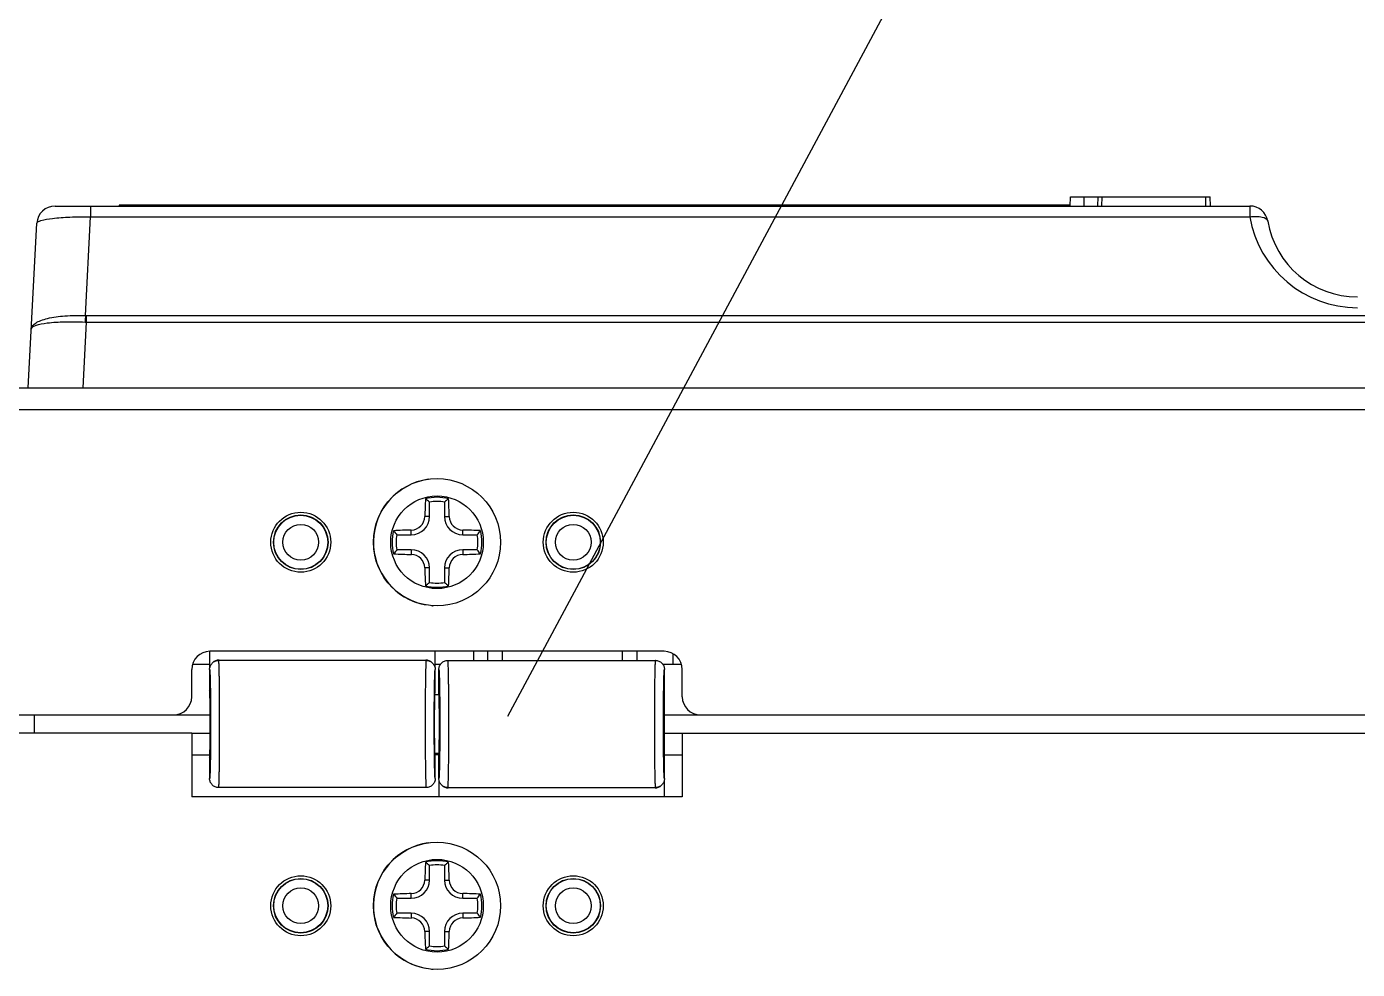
# Model space of a CAD drawing. Extents: x -425 to 6552, y -3049 to 3105.
# Drawn here: x 404.07 to 444.15, y -1771.44 to -1743.05 of the extents above; entities that cross this region are included whole.
import ezdxf

# ---------------------------------------------------------------- set-up
doc = ezdxf.new("R2010")
doc.units = 0
doc.layers.get('0').update_dxf_attribs({"linetype": 'CONTINUOUS'})
doc.layers.add('DIM', color=1, linetype='CONTINUOUS')

msp = doc.modelspace()

# ---------------------------------------------------------------- linework, layer by layer
at = {"color": 7, "linetype": 'CONTINUOUS'}
for p, q in [((435.503, -1748.455), (435.508, -1748.182)), ((435.508, -1748.182), (439.72, -1748.182)), ((435.918, -1748.455), (435.923, -1748.182)), ((436.333, -1748.455), (436.338, -1748.182)), ((436.457, -1748.455), (436.462, -1748.182)), ((439.586, -1748.455), (439.581, -1748.182)), ((439.725, -1748.455), (439.72, -1748.182)), ((404.924, -1748.455), (440.913, -1748.455)), ((405.996, -1748.455), (405.996, -1748.78)), ((406.854, -1748.428), (406.854, -1748.455)), ((435.503, -1748.428), (406.854, -1748.428)), ((435.307, -1748.428), (435.307, -1748.455)), ((440.913, -1748.455), (440.913, -1748.78)), ((404.118, -1753.927), (404.377, -1748.974)), ((405.84, -1751.755), (405.996, -1748.78)), ((405.996, -1748.78), (440.913, -1748.78)), ((405.861, -1751.949), (405.757, -1753.927)), ((405.861, -1751.755), (405.861, -1751.949)), ((405.861, -1751.755), (495.404, -1751.755)), ((405.861, -1751.949), (495.401, -1751.949)), ((386.991, -1753.927), (530.678, -1753.927)), ((386.335, -1754.584), (531.335, -1754.584)), ((416.203, -1757.804), (416.203, -1757.368)), ((416.656, -1757.368), (416.656, -1757.804)), ((416.203, -1757.804), (416.061, -1757.804)), ((416.656, -1757.804), (416.797, -1757.804)), ((415.219, -1758.351), (415.655, -1758.351)), ((415.655, -1758.351), (415.655, -1758.21)), ((417.203, -1758.351), (417.203, -1758.21)), ((417.203, -1758.351), (417.639, -1758.351)), ((415.655, -1758.805), (415.219, -1758.805)), ((415.655, -1758.805), (415.655, -1758.946)), ((417.203, -1758.805), (417.203, -1758.946)), ((417.639, -1758.805), (417.203, -1758.805)), ((416.203, -1759.352), (416.061, -1759.352)), ((416.203, -1759.788), (416.203, -1759.352)), ((416.656, -1759.352), (416.656, -1759.788)), ((416.656, -1759.352), (416.797, -1759.352)), ((409.59, -1762.337), (409.59, -1761.861)), ((423.269, -1761.861), (409.59, -1761.861)), ((416.365, -1761.861), (416.365, -1762.337)), ((417.525, -1761.861), (417.525, -1762.134)), ((417.962, -1762.134), (417.962, -1761.861)), ((418.399, -1762.134), (418.399, -1761.861)), ((422.019, -1762.134), (422.019, -1761.861)), ((422.454, -1762.134), (422.454, -1761.861)), ((423.542, -1762.244), (423.542, -1761.935)), ((409.069, -1762.244), (409.59, -1762.244)), ((409.66, -1762.215), (409.67, -1762.205)), ((409.863, -1762.125), (409.854, -1762.134)), ((416.101, -1762.134), (409.854, -1762.134)), ((409.863, -1762.125), (416.091, -1762.125)), ((416.101, -1762.134), (416.091, -1762.125)), ((416.285, -1762.205), (416.294, -1762.215)), ((416.365, -1762.244), (416.539, -1762.244)), ((416.757, -1762.134), (423.005, -1762.134)), ((423.223, -1762.244), (423.79, -1762.244)), ((409.042, -1763.229), (409.042, -1762.408)), ((409.58, -1762.408), (409.58, -1763.051)), ((416.374, -1763.051), (416.374, -1762.408)), ((416.484, -1763.174), (416.484, -1762.408)), ((423.278, -1765.691), (423.278, -1762.408)), ((423.816, -1763.229), (423.816, -1762.408)), ((409.603, -1763.05), (409.603, -1763.069)), ((416.352, -1763.057), (416.352, -1763.051)), ((416.491, -1763.174), (416.366, -1763.174)), ((387.648, -1763.776), (409.597, -1763.776)), ((404.294, -1763.776), (404.294, -1764.323)), ((423.278, -1763.776), (493.307, -1763.776)), ((409.042, -1764.323), (387.292, -1764.323)), ((409.042, -1764.323), (409.042, -1766.238)), ((409.042, -1764.323), (409.597, -1764.323)), ((423.278, -1764.323), (423.816, -1764.323)), ((423.816, -1764.323), (423.816, -1766.238)), ((423.816, -1764.323), (493.854, -1764.323)), ((409.042, -1764.98), (409.58, -1764.98)), ((409.58, -1765.048), (409.58, -1765.691)), ((409.603, -1765.03), (409.603, -1765.049)), ((416.352, -1765.049), (416.352, -1765.043)), ((416.366, -1764.925), (416.491, -1764.925)), ((416.484, -1764.98), (416.374, -1764.98)), ((416.374, -1765.691), (416.374, -1765.048)), ((416.484, -1765.691), (416.484, -1764.925)), ((423.278, -1764.98), (423.816, -1764.98)), ((416.101, -1765.965), (409.854, -1765.965)), ((416.493, -1766.238), (416.493, -1765.763)), ((416.574, -1765.894), (416.564, -1765.884)), ((416.758, -1765.965), (416.767, -1765.974)), ((416.758, -1765.965), (423.005, -1765.965)), ((422.995, -1765.974), (416.767, -1765.974)), ((422.995, -1765.974), (423.005, -1765.965)), ((423.198, -1765.884), (423.189, -1765.894)), ((423.269, -1765.762), (423.269, -1766.238)), ((423.816, -1766.238), (409.042, -1766.238)), ((416.203, -1768.747), (416.203, -1768.311)), ((416.656, -1768.311), (416.656, -1768.747)), ((416.203, -1768.747), (416.061, -1768.747)), ((416.656, -1768.747), (416.797, -1768.747)), ((415.655, -1769.295), (415.655, -1769.153)), ((417.203, -1769.295), (417.203, -1769.153)), ((415.219, -1769.295), (415.655, -1769.295)), ((417.203, -1769.295), (417.639, -1769.295)), ((415.655, -1769.748), (415.219, -1769.748)), ((415.655, -1769.748), (415.655, -1769.889)), ((417.203, -1769.748), (417.203, -1769.889)), ((417.639, -1769.748), (417.203, -1769.748)), ((416.203, -1770.295), (416.061, -1770.295)), ((416.203, -1770.731), (416.203, -1770.295)), ((416.656, -1770.295), (416.656, -1770.731)), ((416.656, -1770.295), (416.797, -1770.295))]:
    msp.add_line(p, q, dxfattribs=at)
msp.add_lwpolyline([(405.84, -1751.755), (405.843, -1751.755), (405.845, -1751.755), (405.847, -1751.755), (405.849, -1751.755), (405.852, -1751.755), (405.854, -1751.755), (405.856, -1751.755), (405.858, -1751.755), (405.861, -1751.755)], dxfattribs=at)
for centre, radius in [((416.429, -1758.578), 1.915), ((416.429, -1758.578), 1.395), ((412.325, -1758.578), 0.903), ((412.325, -1758.578), 0.821), ((412.325, -1758.578), 0.813), ((420.533, -1758.578), 0.903), ((420.533, -1758.578), 0.821), ((420.533, -1758.578), 0.813), ((412.325, -1758.578), 0.539), ((420.533, -1758.578), 0.539), ((416.429, -1769.521), 1.915), ((416.429, -1769.521), 1.395), ((412.325, -1769.521), 0.903), ((412.325, -1769.521), 0.821), ((412.325, -1769.521), 0.813), ((420.533, -1769.521), 0.903), ((420.533, -1769.521), 0.821), ((420.533, -1769.521), 0.813), ((412.325, -1769.521), 0.539), ((420.533, -1769.521), 0.539)]:
    msp.add_circle(centre, radius, dxfattribs=at)
for centre, radius, start, end in [((404.924, -1749.002), 0.547, 90, 177), ((440.913, -1749.002), 0.547, 9.5941, 90), ((444.15, -1748.233), 3.283, 189.5954, 269.9987), ((444.15, -1748.455), 2.736, 189.5941, 270), ((429.372, -1753.085), 23.569, 176.7646, 177.2354), ((405.878, -1750.974), 0.975, 267.2145, 269.0039), ((416.429, -1758.578), 1.915, 98.007, 259.4854), ((443.228, -1758.54), 27.177, 177.3222, 178.4476), ((416.429, -1758.578), 1.353, 75.0781, 104.9219), ((413.59, -1760.516), 4.091, 50.3174, 52.4986), ((416.429, -1758.578), 1.231, 79.3916, 100.6084), ((419.268, -1760.516), 4.091, 127.5014, 129.6826), ((389.934, -1758.529), 26.873, 1.5461, 2.6841), ((415.655, -1757.804), 0.547, 270, 0), ((415.644, -1757.793), 0.417, 271.5443, 358.4557), ((417.203, -1757.804), 0.547, 180, 270), ((417.214, -1757.793), 0.417, 181.5432, 268.4568), ((416.429, -1758.578), 1.353, 165.0781, 194.9219), ((416.38, -1785.073), 26.873, 91.5461, 92.6841), ((418.367, -1755.739), 4.091, 217.5014, 219.6826), ((416.429, -1758.578), 1.231, 169.3916, 190.6084), ((416.467, -1785.376), 27.177, 87.3222, 88.4476), ((414.491, -1755.739), 4.091, 320.3174, 322.4986), ((416.429, -1758.578), 1.231, 349.3916, 10.6084), ((416.429, -1758.578), 1.353, 345.0781, 14.9219), ((418.367, -1761.417), 4.091, 140.3174, 142.4986), ((416.392, -1731.779), 27.177, 267.3222, 268.4476), ((415.655, -1759.352), 0.547, 0, 90), ((415.644, -1759.363), 0.417, 1.5442, 88.4558), ((417.203, -1759.352), 0.547, 90, 180), ((417.214, -1759.363), 0.417, 91.5432, 178.4568), ((416.478, -1732.083), 26.873, 271.5461, 272.6841), ((414.491, -1761.417), 4.091, 37.5014, 39.6826), ((442.924, -1758.627), 26.873, 181.5461, 182.6841), ((389.631, -1758.615), 27.177, 357.3222, 358.4476), ((413.59, -1756.64), 4.091, 307.5014, 309.6826), ((416.429, -1758.578), 1.353, 255.0781, 284.9219), ((416.429, -1758.578), 1.231, 259.3916, 280.6084), ((419.268, -1756.64), 4.091, 230.3174, 232.4986), ((416.429, -1758.578), 1.915, 265.0716, 266.5929), ((409.59, -1762.408), 0.547, 90, 180), ((423.269, -1762.408), 0.547, 0, 90), ((408.495, -1763.229), 0.547, 270, 0), ((424.363, -1763.229), 0.547, 180, 270), ((410.553, -1764.05), 0.958, 178.3539, 182.2475), ((416.429, -1769.521), 1.915, 98.007, 259.4854), ((443.228, -1769.484), 27.177, 177.3222, 178.4476), ((416.429, -1769.521), 1.353, 75.0781, 104.9219), ((413.59, -1771.459), 4.091, 50.3174, 52.4986), ((416.429, -1769.521), 1.231, 79.3916, 100.6084), ((419.268, -1771.459), 4.091, 127.5014, 129.6826), ((389.934, -1769.473), 26.873, 1.5461, 2.6841), ((415.655, -1768.747), 0.547, 270, 0), ((415.644, -1768.736), 0.417, 271.5443, 358.4557), ((417.203, -1768.747), 0.547, 180, 270), ((417.214, -1768.736), 0.417, 181.5432, 268.4568), ((416.429, -1769.521), 1.353, 165.0781, 194.9219), ((416.38, -1796.017), 26.873, 91.5461, 92.6841), ((418.367, -1766.683), 4.091, 217.5014, 219.6826), ((416.467, -1796.32), 27.177, 87.3222, 88.4476), ((414.491, -1766.683), 4.091, 320.3174, 322.4986), ((416.429, -1769.521), 1.353, 345.0781, 14.9219), ((416.429, -1769.521), 1.231, 169.3916, 190.6084), ((416.429, -1769.521), 1.231, 349.3916, 10.6084), ((418.367, -1772.36), 4.091, 140.3174, 142.4986), ((416.392, -1742.723), 27.177, 267.3222, 268.4476), ((415.655, -1770.295), 0.547, 0, 90), ((415.644, -1770.306), 0.417, 1.5442, 88.4558), ((417.203, -1770.295), 0.547, 90, 180), ((417.214, -1770.306), 0.417, 91.5432, 178.4568), ((416.478, -1743.026), 26.873, 271.5461, 272.6841), ((414.491, -1772.36), 4.091, 37.5014, 39.6826), ((442.924, -1769.57), 26.873, 181.5461, 182.6841), ((389.631, -1769.559), 27.177, 357.3222, 358.4476), ((413.59, -1767.583), 4.091, 307.5014, 309.6826), ((416.429, -1769.521), 1.231, 259.3916, 280.6084), ((419.268, -1767.583), 4.091, 230.3174, 232.4986), ((416.429, -1769.521), 1.353, 255.0781, 284.9219), ((416.429, -1769.521), 1.915, 265.0716, 266.5929)]:
    msp.add_arc(centre, radius, start, end, dxfattribs=at)
for centre, major_axis, ratio, start_param, end_param in [((409.863, -1762.399), (-0.194, -0.194), 0.999695, 3.926839, 4.712389), ((416.091, -1762.399), (-0.194, 0.194), 0.999695, 4.712389, 5.497939), ((409.58, -1764.05), (0, 0.999), 0.017455, 3.141593, 6.283185), ((416.484, -1764.05), (0, 0.958), 0.017455, -2.724537, -0.417055), ((416.767, -1765.701), (0.194, -0.194), 0.999695, 4.712389, 5.497939), ((422.995, -1765.701), (0.194, 0.194), 0.999695, 3.926839, 4.712389)]:
    msp.add_ellipse(centre, major_axis=major_axis, ratio=ratio, start_param=start_param, end_param=end_param, dxfattribs=at)
for points, knots in [([(404.377, -1748.974), (404.378, -1748.956), (404.422, -1748.918), (404.576, -1748.867), (404.903, -1748.814), (405.401, -1748.781), (405.787, -1748.777), (405.996, -1748.78)], [0, 0, 0, 0, 0.031421, 0.090586, 0.302099, 0.620096, 1, 1, 1, 1]), ([(440.913, -1748.78), (440.979, -1748.771), (441.105, -1748.763), (441.287, -1748.778), (441.441, -1748.842), (441.452, -1748.911)], [0, 0, 0, 0, 0.342118, 0.637997, 1, 1, 1, 1]), ([(404.211, -1752.151), (404.215, -1752.079), (404.326, -1751.973), (404.503, -1751.894), (404.797, -1751.806), (405.249, -1751.749), (405.634, -1751.745), (405.84, -1751.755)], [0, 0, 0, 0, 0.124611, 0.220953, 0.341779, 0.645327, 1, 1, 1, 1]), ([(404.211, -1752.152), (404.212, -1752.131), (404.253, -1752.082), (404.414, -1752.016), (404.743, -1751.96), (405.242, -1751.932), (405.624, -1751.938), (405.83, -1751.948)], [0, 0, 0, 0, 0.037839, 0.100644, 0.314921, 0.628901, 1, 1, 1, 1]), ([(409.58, -1762.408), (409.58, -1762.373), (409.594, -1762.301), (409.635, -1762.24), (409.66, -1762.215)], [0, 0, 0, 0, 0.500027, 1, 1, 1, 1]), ([(409.66, -1762.215), (409.685, -1762.189), (409.746, -1762.149), (409.818, -1762.134), (409.854, -1762.134)], [0, 0, 0, 0, 0.499962, 1, 1, 1, 1]), ([(409.882, -1764.05), (409.882, -1763.925), (409.882, -1763.681), (409.88, -1763.327), (409.878, -1763.046), (409.876, -1762.839), (409.874, -1762.7), (409.872, -1762.574), (409.87, -1762.463), (409.867, -1762.367), (409.865, -1762.288), (409.863, -1762.231), (409.861, -1762.195), (409.859, -1762.174), (409.858, -1762.158), (409.857, -1762.145), (409.855, -1762.139), (409.855, -1762.135), (409.854, -1762.134)], [0, 0, 0, 0, 0.194705, 0.382115, 0.55507, 0.634043, 0.706815, 0.7725, 0.830598, 0.880745, 0.922576, 0.955732, 0.968951, 0.979876, 0.988468, 0.99469, 0.998516, 1, 1, 1, 1]), ([(416.101, -1762.134), (416.1, -1762.135), (416.099, -1762.139), (416.098, -1762.145), (416.096, -1762.158), (416.095, -1762.174), (416.094, -1762.195), (416.092, -1762.231), (416.09, -1762.288), (416.087, -1762.367), (416.085, -1762.463), (416.082, -1762.574), (416.08, -1762.7), (416.079, -1762.839), (416.076, -1763.046), (416.074, -1763.327), (416.073, -1763.681), (416.072, -1764.05), (416.073, -1764.418), (416.074, -1764.772), (416.076, -1765.053), (416.079, -1765.26), (416.08, -1765.399), (416.082, -1765.525), (416.085, -1765.636), (416.087, -1765.732), (416.09, -1765.812), (416.092, -1765.868), (416.094, -1765.904), (416.095, -1765.925), (416.096, -1765.941), (416.098, -1765.954), (416.099, -1765.96), (416.1, -1765.965), (416.101, -1765.965)], [0, 0, 0, 0, 0.000742, 0.002655, 0.005766, 0.010062, 0.015524, 0.022134, 0.038712, 0.059628, 0.084701, 0.11375, 0.146592, 0.182978, 0.222465, 0.308943, 0.402648, 0.5, 0.597352, 0.691057, 0.777535, 0.817022, 0.853408, 0.88625, 0.915299, 0.940372, 0.961288, 0.977866, 0.984476, 0.989938, 0.994234, 0.997345, 0.999258, 1, 1, 1, 1]), ([(416.101, -1762.134), (416.136, -1762.134), (416.208, -1762.149), (416.269, -1762.189), (416.294, -1762.215)], [0, 0, 0, 0, 0.500029, 1, 1, 1, 1]), ([(416.294, -1762.215), (416.319, -1762.24), (416.36, -1762.301), (416.374, -1762.373), (416.374, -1762.408)], [0, 0, 0, 0, 0.499965, 1, 1, 1, 1]), ([(416.484, -1762.408), (416.484, -1762.372), (416.498, -1762.301), (416.559, -1762.21), (416.65, -1762.149), (416.722, -1762.134), (416.757, -1762.134)], [0, 0, 0, 0, 0.24999, 0.499999, 0.750009, 1, 1, 1, 1]), ([(416.757, -1765.965), (416.758, -1765.965), (416.759, -1765.96), (416.761, -1765.954), (416.762, -1765.941), (416.763, -1765.925), (416.765, -1765.904), (416.767, -1765.868), (416.769, -1765.812), (416.771, -1765.732), (416.774, -1765.636), (416.776, -1765.525), (416.778, -1765.399), (416.78, -1765.26), (416.782, -1765.053), (416.784, -1764.772), (416.786, -1764.418), (416.786, -1764.05), (416.786, -1763.681), (416.784, -1763.327), (416.782, -1763.046), (416.78, -1762.839), (416.778, -1762.7), (416.776, -1762.574), (416.774, -1762.463), (416.771, -1762.367), (416.769, -1762.288), (416.767, -1762.231), (416.765, -1762.195), (416.763, -1762.174), (416.762, -1762.158), (416.761, -1762.145), (416.759, -1762.139), (416.758, -1762.135), (416.757, -1762.134)], [0, 0, 0, 0, 0.000742, 0.002655, 0.005766, 0.010062, 0.015524, 0.022134, 0.038712, 0.059628, 0.084701, 0.11375, 0.146592, 0.182978, 0.222465, 0.308943, 0.402648, 0.5, 0.597352, 0.691057, 0.777535, 0.817022, 0.853408, 0.88625, 0.915299, 0.940372, 0.961288, 0.977866, 0.984476, 0.989938, 0.994234, 0.997345, 0.999258, 1, 1, 1, 1]), ([(423.005, -1762.134), (423.004, -1762.135), (423.003, -1762.139), (423.002, -1762.145), (423, -1762.158), (422.999, -1762.174), (422.998, -1762.195), (422.996, -1762.231), (422.993, -1762.288), (422.991, -1762.367), (422.989, -1762.463), (422.986, -1762.574), (422.984, -1762.7), (422.982, -1762.839), (422.98, -1763.046), (422.978, -1763.327), (422.976, -1763.681), (422.976, -1763.925), (422.976, -1764.05)], [0, 0, 0, 0, 0.001484, 0.00531, 0.011532, 0.020124, 0.031049, 0.044268, 0.077424, 0.119255, 0.169402, 0.2275, 0.293185, 0.365957, 0.44493, 0.617885, 0.805295, 1, 1, 1, 1]), ([(423.005, -1762.134), (423.04, -1762.134), (423.112, -1762.149), (423.203, -1762.21), (423.264, -1762.301), (423.278, -1762.372), (423.278, -1762.408)], [0, 0, 0, 0, 0.249991, 0.500001, 0.75001, 1, 1, 1, 1]), ([(409.58, -1762.408), (409.581, -1762.408), (409.582, -1762.413), (409.584, -1762.42), (409.585, -1762.434), (409.587, -1762.452), (409.588, -1762.476), (409.59, -1762.518), (409.593, -1762.583), (409.596, -1762.675), (409.598, -1762.786), (409.601, -1762.913), (409.602, -1763.003), (409.603, -1763.05)], [0, 0, 0, 0, 0.004588, 0.017036, 0.037728, 0.066688, 0.103829, 0.14903, 0.26303, 0.407195, 0.579648, 0.778125, 1, 1, 1, 1]), ([(416.352, -1763.051), (416.352, -1763.003), (416.354, -1762.913), (416.356, -1762.786), (416.359, -1762.675), (416.361, -1762.583), (416.364, -1762.518), (416.366, -1762.476), (416.368, -1762.452), (416.369, -1762.434), (416.371, -1762.42), (416.372, -1762.413), (416.373, -1762.408), (416.374, -1762.408)], [0, 0, 0, 0, 0.221879, 0.420353, 0.5928, 0.73696, 0.850964, 0.896164, 0.933307, 0.96227, 0.982968, 0.99542, 1, 1, 1, 1]), ([(416.484, -1762.408), (416.485, -1762.408), (416.486, -1762.414), (416.488, -1762.422), (416.49, -1762.439), (416.491, -1762.461), (416.493, -1762.49), (416.495, -1762.54), (416.498, -1762.619), (416.501, -1762.729), (416.504, -1762.861), (416.506, -1763.011), (416.508, -1763.118), (416.508, -1763.173)], [0, 0, 0, 0, 0.004532, 0.017161, 0.038176, 0.067549, 0.105166, 0.150894, 0.265959, 0.410912, 0.583458, 0.780878, 1, 1, 1, 1]), ([(423.25, -1764.05), (423.25, -1763.943), (423.25, -1763.733), (423.252, -1763.428), (423.254, -1763.148), (423.257, -1762.934), (423.26, -1762.783), (423.262, -1762.687), (423.265, -1762.605), (423.267, -1762.536), (423.27, -1762.483), (423.272, -1762.447), (423.274, -1762.427), (423.275, -1762.416), (423.276, -1762.412), (423.278, -1762.408), (423.278, -1762.408)], [0, 0, 0, 0, 0.195325, 0.383104, 0.55612, 0.707685, 0.773563, 0.831964, 0.88233, 0.924173, 0.957097, 0.980791, 0.989104, 0.995043, 0.998625, 1, 1, 1, 1]), ([(409.603, -1763.069), (409.604, -1763.143), (409.608, -1763.47), (409.609, -1763.797), (409.609, -1764.05)], [0, 0, 0, 0, 0.226769, 1, 1, 1, 1]), ([(416.346, -1764.05), (416.346, -1763.961), (416.346, -1763.63), (416.348, -1763.3), (416.352, -1763.057)], [0, 0, 0, 0, 0.267283, 1, 1, 1, 1]), ([(416.357, -1764.05), (416.357, -1763.88), (416.358, -1763.588), (416.362, -1763.296), (416.366, -1763.174)], [0, 0, 0, 0, 0.581202, 1, 1, 1, 1]), ([(416.366, -1763.174), (416.367, -1763.148), (416.369, -1763.11), (416.37, -1763.071), (416.372, -1763.058)], [0, 0, 0, 0, 0.651396, 1, 1, 1, 1]), ([(416.372, -1763.058), (416.373, -1763.056), (416.373, -1763.054), (416.374, -1763.051), (416.374, -1763.051)], [0, 0, 0, 0, 0.723246, 1, 1, 1, 1]), ([(416.508, -1763.173), (416.511, -1763.466), (416.514, -1764.05), (416.511, -1764.634), (416.508, -1764.926)], [0, 0, 0, 0, 0.500002, 1, 1, 1, 1]), ([(409.609, -1764.05), (409.609, -1764.137), (409.608, -1764.463), (409.606, -1764.79), (409.603, -1765.03)], [0, 0, 0, 0, 0.266759, 1, 1, 1, 1]), ([(409.854, -1765.965), (409.855, -1765.965), (409.855, -1765.96), (409.857, -1765.954), (409.858, -1765.941), (409.859, -1765.925), (409.861, -1765.904), (409.863, -1765.868), (409.865, -1765.812), (409.867, -1765.732), (409.87, -1765.636), (409.872, -1765.525), (409.874, -1765.399), (409.876, -1765.26), (409.878, -1765.053), (409.88, -1764.772), (409.882, -1764.418), (409.882, -1764.174), (409.882, -1764.05)], [0, 0, 0, 0, 0.001484, 0.00531, 0.011532, 0.020124, 0.031049, 0.044268, 0.077424, 0.119255, 0.169402, 0.2275, 0.293185, 0.365957, 0.44493, 0.617885, 0.805295, 1, 1, 1, 1]), ([(416.352, -1765.043), (416.351, -1764.968), (416.347, -1764.637), (416.346, -1764.306), (416.346, -1764.05)], [0, 0, 0, 0, 0.225984, 1, 1, 1, 1]), ([(416.366, -1764.926), (416.362, -1764.803), (416.358, -1764.511), (416.357, -1764.219), (416.357, -1764.05)], [0, 0, 0, 0, 0.418805, 1, 1, 1, 1]), ([(422.976, -1764.05), (422.976, -1764.174), (422.976, -1764.418), (422.978, -1764.772), (422.98, -1765.053), (422.982, -1765.26), (422.984, -1765.399), (422.986, -1765.525), (422.989, -1765.636), (422.991, -1765.732), (422.993, -1765.812), (422.996, -1765.868), (422.998, -1765.904), (422.999, -1765.925), (423, -1765.941), (423.002, -1765.954), (423.003, -1765.96), (423.004, -1765.965), (423.005, -1765.965)], [0, 0, 0, 0, 0.194705, 0.382115, 0.55507, 0.634043, 0.706815, 0.7725, 0.830598, 0.880745, 0.922576, 0.955732, 0.968951, 0.979876, 0.988468, 0.99469, 0.998516, 1, 1, 1, 1]), ([(423.278, -1765.691), (423.278, -1765.691), (423.276, -1765.688), (423.275, -1765.683), (423.274, -1765.672), (423.272, -1765.652), (423.27, -1765.616), (423.267, -1765.563), (423.265, -1765.494), (423.262, -1765.412), (423.26, -1765.316), (423.257, -1765.165), (423.254, -1764.951), (423.252, -1764.671), (423.25, -1764.366), (423.25, -1764.157), (423.25, -1764.05)], [0, 0, 0, 0, 0.001375, 0.004957, 0.010896, 0.019209, 0.042903, 0.075827, 0.11767, 0.168036, 0.226437, 0.292315, 0.44388, 0.616896, 0.804675, 1, 1, 1, 1]), ([(409.603, -1765.049), (409.602, -1765.096), (409.601, -1765.187), (409.598, -1765.314), (409.596, -1765.424), (409.593, -1765.516), (409.59, -1765.581), (409.588, -1765.623), (409.587, -1765.647), (409.585, -1765.666), (409.584, -1765.68), (409.582, -1765.686), (409.581, -1765.691), (409.58, -1765.691)], [0, 0, 0, 0, 0.221875, 0.420352, 0.592805, 0.73697, 0.85097, 0.896171, 0.933312, 0.962272, 0.982964, 0.995411, 1, 1, 1, 1]), ([(416.374, -1765.691), (416.373, -1765.691), (416.372, -1765.686), (416.371, -1765.68), (416.369, -1765.666), (416.368, -1765.647), (416.366, -1765.623), (416.364, -1765.581), (416.361, -1765.516), (416.359, -1765.424), (416.356, -1765.314), (416.354, -1765.186), (416.352, -1765.096), (416.352, -1765.049)], [0, 0, 0, 0, 0.004558, 0.017016, 0.03773, 0.066702, 0.103843, 0.149038, 0.263038, 0.407198, 0.579645, 0.77812, 1, 1, 1, 1]), ([(416.372, -1765.042), (416.37, -1765.028), (416.369, -1764.989), (416.367, -1764.951), (416.366, -1764.926)], [0, 0, 0, 0, 0.348602, 1, 1, 1, 1]), ([(416.374, -1765.048), (416.374, -1765.048), (416.373, -1765.045), (416.373, -1765.043), (416.372, -1765.042)], [0, 0, 0, 0, 0.27676, 1, 1, 1, 1]), ([(416.508, -1764.926), (416.508, -1764.982), (416.506, -1765.088), (416.504, -1765.239), (416.501, -1765.37), (416.498, -1765.481), (416.495, -1765.559), (416.493, -1765.609), (416.491, -1765.638), (416.49, -1765.66), (416.488, -1765.677), (416.486, -1765.685), (416.485, -1765.691), (416.484, -1765.691)], [0, 0, 0, 0, 0.21912, 0.416538, 0.589084, 0.734037, 0.849105, 0.894837, 0.932457, 0.961826, 0.982827, 0.995448, 1, 1, 1, 1]), ([(409.854, -1765.965), (409.818, -1765.965), (409.746, -1765.95), (409.655, -1765.89), (409.594, -1765.799), (409.58, -1765.727), (409.58, -1765.691)], [0, 0, 0, 0, 0.249991, 0.500001, 0.75001, 1, 1, 1, 1]), ([(416.374, -1765.691), (416.374, -1765.727), (416.36, -1765.799), (416.299, -1765.89), (416.208, -1765.95), (416.136, -1765.965), (416.101, -1765.965)], [0, 0, 0, 0, 0.24999, 0.499999, 0.750009, 1, 1, 1, 1]), ([(416.564, -1765.884), (416.539, -1765.859), (416.498, -1765.798), (416.484, -1765.727), (416.484, -1765.691)], [0, 0, 0, 0, 0.499965, 1, 1, 1, 1]), ([(416.758, -1765.965), (416.722, -1765.965), (416.65, -1765.95), (416.589, -1765.91), (416.564, -1765.884)], [0, 0, 0, 0, 0.500029, 1, 1, 1, 1]), ([(423.198, -1765.884), (423.173, -1765.91), (423.112, -1765.95), (423.04, -1765.965), (423.005, -1765.965)], [0, 0, 0, 0, 0.499962, 1, 1, 1, 1]), ([(423.278, -1765.691), (423.278, -1765.727), (423.264, -1765.798), (423.223, -1765.859), (423.198, -1765.884)], [0, 0, 0, 0, 0.500027, 1, 1, 1, 1])]:
    msp.add_open_spline(points, degree=3, knots=knots, dxfattribs=at)
at = {"layer": 'DIM', "color": 1, "linetype": 'CONTINUOUS'}
msp.add_line((435.12, -1732.93), (418.547, -1763.828), dxfattribs=at)

doc.saveas('drawing.dxf')
